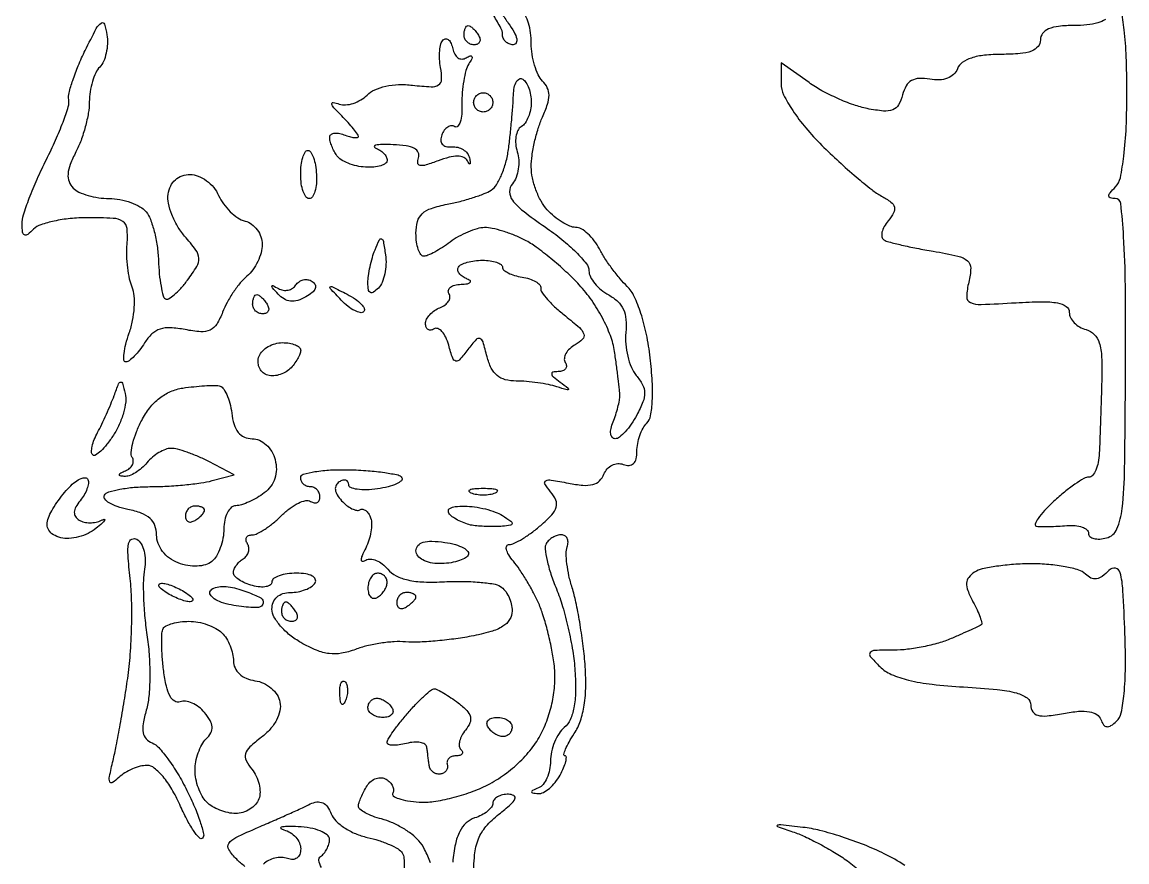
# Model space of a CAD drawing. Extents: x 0 to 102, y 0 to 135.
# Drawn here: x 91.79 to 101.52, y 64.72 to 72.11 of the extents above; entities that cross this region are included whole.
import ezdxf

# ---------------------------------------------------------------- set-up
doc = ezdxf.new("R2010")
doc.units = 0
doc.header["$MEASUREMENT"] = 0

msp = doc.modelspace()

# ---------------------------------------------------------------- linework, layer by layer
for points in [[(101.331165, 72.13117, -0.052312), (101.263821, 72.104051, -0.042582), (101.168158, 72.085337, -0.027026), (101.0547, 72.0792, 0.025511), (100.918999, 72.072272, 0.075863), (100.8291, 72.048986, 0.129352), (100.777726, 72.008935, 0.164293), (100.7586, 71.9523, -0.177345), (100.737357, 71.894291, -0.128833), (100.680607, 71.85442, -0.069159), (100.578798, 71.831855, -0.020006), (100.417545, 71.8254, 0.025319), (100.265622, 71.817702, 0.053435), (100.150298, 71.79336, 0.074699), (100.070692, 71.75353, 0.148925), (100.027789, 71.698488, -0.114357), (99.994089, 71.648604, -0.097411), (99.939992, 71.615083, -0.081573), (99.868523, 71.600764, -0.053635), (99.784666, 71.606831, 0.052435), (99.69088, 71.613841, 0.123963), (99.623945, 71.594823, 0.133434), (99.577026, 71.547584, 0.065323), (99.54482, 71.468388, -0.066774), (99.509039, 71.381125, -0.171357), (99.457973, 71.33733, -0.117949), (99.377001, 71.326359, -0.024318), (99.233579, 71.347854, -0.035778), (99.113962, 71.38082, -0.01987), (98.973382, 71.436999, -0.019732), (98.834887, 71.505508, -0.029995), (98.72108, 71.57667), (98.4744, 71.752322), (98.4744, 71.566229, 0.116133), (98.497129, 71.469691, 0.030823), (98.576865, 71.331741, 0.028675), (98.69234, 71.177629, 0.022527), (98.83395, 71.024222, 0.009265), (98.983723, 70.881359, 0.009708), (99.136411, 70.7464, 0.009424), (99.272542, 70.635053, 0.041924), (99.358704, 70.578241, -0.03378), (99.441416, 70.525612, -0.169182), (99.472029, 70.481, -0.195143), (99.466035, 70.430961, -0.047048), (99.418046, 70.360619, 0.04525), (99.38245, 70.308843, 0.071924), (99.363126, 70.258762, 0.101551), (99.362223, 70.218174, 0.217132), (99.379742, 70.192991, 0.069631), (99.424549, 70.17424, 0.007313), (99.535131, 70.146865, 0.008943), (99.668548, 70.118405, 0.007057), (99.813858, 70.092239, -0.012807), (100.032526, 70.050261, -0.125259), (100.115937, 70.008467, -0.226374), (100.144643, 69.94275, -0.053174), (100.127478, 69.82064, 0.050883), (100.109097, 69.694083, 0.309768), (100.142313, 69.640895, 0.113145), (100.235442, 69.623328, 0.005815), (100.543586, 69.63891, -0.011534), (100.772677, 69.647869, -0.048604), (100.909629, 69.636736, -0.104088), (100.98506, 69.60611, -0.24968), (101.012515, 69.55443, 0.118182), (101.023575, 69.508084, 0.075404), (101.055924, 69.462777, 0.068774), (101.103866, 69.425347, 0.067547), (101.16045, 69.402044, -0.134147), (101.232611, 69.360489, -0.123024), (101.276514, 69.286713, -0.064811), (101.297075, 69.161328, -0.014589), (101.297925, 68.944664, -0.001091), (101.293101, 68.768865, -0.000983), (101.28735, 68.586854, -0.000984), (101.281552, 68.423691, -0.003118), (101.276775, 68.3145, -0.035944), (101.26686, 68.233506, -0.053027), (101.245736, 68.165128, -0.06782), (101.217495, 68.118124, -0.227389), (101.185959, 68.103, 0.132072), (101.141894, 68.091154, 0.018953), (101.062251, 68.040872, 0.020427), (100.970763, 67.972485, 0.016167), (100.877505, 67.8915, 0.017709), (100.795198, 67.809616, 0.037152), (100.738598, 67.739377, 0.064341), (100.71319, 67.690036, 0.481482), (100.725096, 67.670636, 0.029275), (100.766364, 67.667975, 0.007147), (100.834548, 67.668551, 0.0073), (100.912815, 67.671475, 0.007221), (100.99125, 67.67669, -0.04143), (101.064143, 67.676545, -0.063865), (101.125685, 67.663276, -0.087344), (101.167226, 67.639813, -0.224247), (101.1816, 67.609375, 0.216106), (101.194351, 67.58125, 0.117728), (101.228553, 67.563222, 0.07964), (101.280221, 67.558467, 0.047186), (101.34144, 67.56844, 0.233885), (101.431683, 67.64684, 0.07172), (101.478146, 67.826698, 0.024095), (101.500094, 68.183514, 0.002146), (101.508156, 69.083319, 0.003443), (101.506596, 69.786532, 0.013345), (101.490998, 70.222129, 0.012328), (101.465677, 70.511984, 0.381837), (101.415996, 70.5564, -0.062199), (101.373677, 70.561685, -0.350025), (101.360839, 70.578611, -0.171531), (101.371742, 70.607213, -0.020359), (101.41848, 70.65792, 0.147006), (101.462211, 70.739225, 0.020534), (101.493082, 70.929922, 0.019692), (101.513504, 71.184494, 0.010168), (101.52, 71.50392, 0.009423), (101.514337, 71.804368, 0.018867), (101.496447, 72.04113, 0.014954), (101.470887, 72.218575, 0.364415)], [(95.388464, 64.707479, 0.023461), (95.336038, 64.825584, 0.063142), (95.284958, 64.901741, 0.051704), (95.223249, 64.959295, 0.029341), (95.138207, 65.016062, 0.029007), (95.044826, 65.063722, 0.04203), (94.957274, 65.093703, -0.026774), (94.878746, 65.117947, -0.038585), (94.81268, 65.148254, -0.043548), (94.765912, 65.179859, -0.231619), (94.753295, 65.207062, -0.073415), (94.758621, 65.238555, -0.02113), (94.775903, 65.284983, -0.020771), (94.800076, 65.336314, -0.02074), (94.828437, 65.385489, -0.079679), (94.86385, 65.42557, -0.090282), (94.908626, 65.450503, -0.09954), (94.955642, 65.456629, -0.121774), (94.997721, 65.443093, -0.062938), (95.031362, 65.415929, -0.08104), (95.0539, 65.383272, -0.098239), (95.062171, 65.3504, -0.152216), (95.054946, 65.322277, 0.398167), (95.060127, 65.29727, 0.069242), (95.107341, 65.273263, 0.043763), (95.185985, 65.253627, 0.022493), (95.286974, 65.242246, 0.05341), (95.414318, 65.247276, 0.02513), (95.576032, 65.279458, 0.024564), (95.743716, 65.33056, 0.031649), (95.891515, 65.394482, 0.038622), (96.040367, 65.485475, 0.037219), (96.175433, 65.599308, 0.038268), (96.288416, 65.728231, 0.047633), (96.37138, 65.864186, 0.035846), (96.430754, 66.012384, 0.036031), (96.468229, 66.167289, 0.036494), (96.482747, 66.323999, 0.039057), (96.473728, 66.477578, 0.017386), (96.450218, 66.613319, 0.012878), (96.415194, 66.761555, 0.013051), (96.374815, 66.899957, 0.028405), (96.335154, 67.0032, 0.018026), (96.289723, 67.094986, 0.012279), (96.231821, 67.196062, 0.012388), (96.171069, 67.290936, 0.024244), (96.117287, 67.36275, -0.032497), (96.076126, 67.419642, -0.078088), (96.055664, 67.46731, -0.174944), (96.0586, 67.497558, -0.289627), (96.079543, 67.5108, 0.113247), (96.124241, 67.521055, 0.022926), (96.196276, 67.560119, 0.023103), (96.277564, 67.614423, 0.019828), (96.357896, 67.678696, 0.02428), (96.456311, 67.772797, 0.118731), (96.494494, 67.839041, 0.176595), (96.490579, 67.901051, 0.070137), (96.445125, 67.974744, -0.034721), (96.395318, 68.044025, -0.444962), (96.403269, 68.071322, -0.154969), (96.450207, 68.07806, -0.00812), (96.601581, 68.050334, 0.027279), (96.730036, 68.031858, 0.084236), (96.817161, 68.038823, 0.128387), (96.875898, 68.071157, 0.11191), (96.914999, 68.129644, -0.089733), (96.943428, 68.176496, -0.095262), (96.985958, 68.209263, -0.099796), (97.03588, 68.22295, -0.109194), (97.085501, 68.215507, 0.099372), (97.136525, 68.206837, 0.186147), (97.174563, 68.222823, 0.146514), (97.197948, 68.264249, 0.055792), (97.2054, 68.330829, -0.046923), (97.21181, 68.398985, -0.037397), (97.230968, 68.470337, -0.038634), (97.259065, 68.53423, -0.0736), (97.292441, 68.579201, 0.154337), (97.325829, 68.643469, 0.030354), (97.340573, 68.774332, 0.026943), (97.340165, 68.946428, 0.015188), (97.322096, 69.154506, 0.021417), (97.288988, 69.359895, 0.027335), (97.240199, 69.545309, 0.029944), (97.18192, 69.694754, 0.093542), (97.119627, 69.782335, -0.026726), (97.056886, 69.849502, -0.015212), (96.988067, 69.936818, -0.015159), (96.923942, 70.029208, -0.024162), (96.875496, 70.11225, 0.042254), (96.829404, 70.185078, 0.046383), (96.772992, 70.246685, 0.051642), (96.71518, 70.289147, 0.133358), (96.665635, 70.3026, -0.101147), (96.613349, 70.313287, -0.037386), (96.546246, 70.348046, -0.035179), (96.476568, 70.398109, -0.035485), (96.414812, 70.457311, -0.058716), (96.361172, 70.532723, -0.036298), (96.315929, 70.631791, -0.036037), (96.285037, 70.737703, -0.052988), (96.2748, 70.834031, -0.035299), (96.281923, 70.9348, -0.020195), (96.303947, 71.054795, -0.020098), (96.336, 71.174277, -0.03132), (96.374025, 71.273814, 0.026756), (96.417902, 71.385602, 0.080304), (96.43095, 71.46632, 0.111996), (96.416247, 71.53114, 0.085022), (96.374025, 71.590815, -0.087219), (96.335907, 71.645191, -0.036578), (96.303947, 71.729009, -0.034771), (96.282121, 71.825869, -0.03805), (96.2748, 71.921927, 0.034125), (96.268469, 72.014583, 0.039088), (96.249572, 72.101289, 0.042779), (96.221987, 72.17071, 0.139262)], [(96.013419, 72.188431, 0.017321), (96.072765, 72.10035, -0.025859), (96.123671, 72.021941, -0.075441), (96.147153, 71.96203, -0.1802), (96.142284, 71.925815, -0.276916), (96.115919, 71.91, -0.097591), (96.079692, 71.917139, -0.097593), (96.048882, 71.937488, -0.098278), (96.028251, 71.967866, -0.100504), (96.021, 72.003576, 0.124519), (96.007387, 72.057389, 0.014291), (95.944358, 72.166432, 0.016527)], [(95.765182, 64.56481, -0.022633), (95.77594, 64.778264, -0.070015), (95.809528, 64.918291, -0.085907), (95.875917, 65.027401, -0.046602), (95.990109, 65.13586, 0.013345), (96.09304, 65.221368, 0.100678), (96.13113, 65.27145, 0.402133), (96.122037, 65.299343, 0.123361), (96.074709, 65.3112, 0.055096), (96.021801, 65.305352, 0.074701), (95.977028, 65.288023, 0.094186), (95.946993, 65.262404, 0.17082), (95.9364, 65.232301, -0.164174), (95.924959, 65.198396, -0.060047), (95.889225, 65.161606, -0.051407), (95.837257, 65.127759, -0.041832), (95.775803, 65.10243, 0.110412), (95.700824, 65.058774, 0.090934), (95.645253, 64.984483, 0.06476), (95.606775, 64.872698, 0.026782), (95.583043, 64.714209, 0.023479)], [(93.752508, 64.676761, -0.036271), (93.680694, 64.738849, -0.052343), (93.611907, 64.823771, -0.301714), (93.612448, 64.87874, -0.133297), (93.672139, 64.930032, -0.009686), (93.871648, 65.020438, 0.002011), (94.007469, 65.079488, 0.002034), (94.142307, 65.139413, 0.001979), (94.259282, 65.192528, 0.00828), (94.329, 65.225926, -0.086006), (94.387619, 65.243529, -0.140904), (94.438437, 65.235336, -0.127562), (94.480581, 65.200301, -0.064208), (94.513676, 65.13903, 0.108027), (94.554304, 65.077318, 0.048457), (94.630416, 65.016207, 0.04488), (94.726783, 64.964808, 0.046051), (94.829956, 64.931959, -0.023414), (94.932549, 64.904335, -0.027118), (95.027076, 64.868315, -0.027722), (95.102544, 64.829626, -0.122627), (95.137998, 64.795027, -0.116202), (95.153669, 64.748088, -0.027049), (95.156744, 64.66447, -0.02648)], [(94.42706, 64.666245, -0.068873), (94.404278, 64.730346, -0.315144), (94.419062, 64.764676, 0.07963), (94.449334, 64.790827, 0.053516), (94.474904, 64.828816, 0.052687), (94.492234, 64.872175, 0.069267), (94.498032, 64.914343, 0.234029), (94.478436, 64.953751, 0.066425), (94.417196, 64.988563, 0.051885), (94.328331, 65.014172, 0.034763), (94.223082, 65.025519, 0.009529), (94.124834, 65.027371, 0.05314), (94.072507, 65.021782, 0.636028), (94.070054, 65.011078, 0.103682), (94.09635, 64.998166, -0.077159), (94.152927, 64.97399, -0.072423), (94.20091, 64.933376, -0.076355), (94.233257, 64.883062, -0.105121), (94.2444, 64.830646, -0.08748), (94.235907, 64.782476, -0.149031), (94.211538, 64.750079, -0.154506), (94.173968, 64.737486, -0.096101), (94.127809, 64.745638, 0.087885), (94.076114, 64.755638, 0.062764), (94.017409, 64.749178, 0.061561), (93.960918, 64.728049, 0.076274), (93.915705, 64.694865, -0.088201)], [(99.563801, 64.685002, 0.030761), (99.38385, 64.787472, 0.020351), (99.208048, 64.865021, 0.015264), (99.008896, 64.936415, 0.015494), (98.817042, 64.992147, 0.033839), (98.666578, 65.02016, 0.001575), (98.471623, 65.042337, 0.130732), (98.442034, 65.037869, 0.682187), (98.442431, 65.026974, 0.003823), (98.576651, 64.98109, -0.028167), (98.682491, 64.939052, -0.013663), (98.81288, 64.874172, -0.013504), (98.945352, 64.799017, -0.018932), (99.059047, 64.724378, -0.037498), (99.174308, 64.628523, -0.016113)]]:
    msp.add_lwpolyline(points, format="xyb")
for points in [[(92.538413, 71.998475, -0.047927), (92.542455, 71.918003, -0.043514), (92.531453, 71.835503, -0.046203), (92.508121, 71.763134, -0.095583), (92.474963, 71.714123, 0.087322), (92.439672, 71.663758, 0.036374), (92.410002, 71.585945, 0.034577), (92.389648, 71.495954, 0.037742), (92.382679, 71.40663, -0.042116), (92.3741, 71.307812, -0.022639), (92.347855, 71.188232, -0.022388), (92.309832, 71.067913, -0.03252), (92.264862, 70.966087, 0.027492), (92.214767, 70.855672, 0.07332), (92.195554, 70.771562, 0.10609), (92.204491, 70.704856, 0.110653), (92.240003, 70.648837, 0.090117), (92.291309, 70.61331, 0.035971), (92.371827, 70.583553, 0.03413), (92.465457, 70.56322, 0.03642), (92.558961, 70.5564, -0.045999), (92.652815, 70.547747, -0.040821), (92.747484, 70.522008, -0.043055), (92.829179, 70.484233, -0.089966), (92.882648, 70.439322, -0.083706), (92.920874, 70.373434, -0.027241), (92.954689, 70.265725, -0.026284), (92.97984, 70.139831, -0.026769), (92.991449, 70.012761, 0.014573), (92.999516, 69.89202, 0.020654), (93.014238, 69.785369, 0.017354), (93.032644, 69.700337, 0.197173), (93.052692, 69.673255, 0.279516), (93.080694, 69.67328, 0.038164), (93.130304, 69.70887, 0.034818), (93.188104, 69.764718, 0.022478), (93.24724, 69.836658, 0.02447), (93.32948, 69.95839, 0.153395), (93.347165, 70.030407, 0.143245), (93.321128, 70.102144, 0.020434), (93.222452, 70.22578, -0.045295), (93.159339, 70.313457, -0.039779), (93.109863, 70.414873, -0.041841), (93.080125, 70.514264, -0.087532), (93.077512, 70.594689, -0.075708), (93.099349, 70.667002, -0.099709), (93.140568, 70.722, -0.10155), (93.199213, 70.756084, -0.081194), (93.2715, 70.7679, -0.096254), (93.342251, 70.754153, -0.063262), (93.41487, 70.713514, -0.060562), (93.478278, 70.653547, -0.069781), (93.521969, 70.582757, 0.053475), (93.564251, 70.508991, 0.043875), (93.623833, 70.440371, 0.04561), (93.690719, 70.386623, 0.082686), (93.754619, 70.358027, -0.09556), (93.812457, 70.33035, -0.075393), (93.861532, 70.281083, -0.073851), (93.894617, 70.218376, -0.084718), (93.906, 70.151679, -0.068614), (93.896059, 70.079578, -0.044567), (93.866134, 70.000818, -0.044189), (93.822233, 69.927663, -0.062395), (93.770287, 69.872286, 0.047024), (93.712687, 69.814536, 0.024349), (93.651651, 69.732801, 0.023977), (93.596616, 69.641979, 0.033394), (93.556996, 69.55561, -0.046762), (93.505251, 69.450316, -0.147363), (93.44714, 69.398527, -0.127566), (93.364672, 69.383387, -0.031309), (93.226873, 69.402075, 0.035084), (93.097479, 69.418631, 0.093533), (93.005568, 69.40667, 0.111546), (92.934028, 69.363971, 0.063151), (92.869913, 69.285392, -0.023892), (92.82555, 69.221378, -0.0307), (92.77859, 69.167313, -0.031674), (92.735266, 69.12847, -0.168463), (92.705651, 69.1182, -0.394085), (92.688189, 69.134493, -0.045655), (92.68948, 69.193065, -0.03576), (92.704851, 69.275302, -0.019795), (92.734646, 69.373059, 0.03549), (92.763995, 69.481429, 0.032391), (92.778861, 69.596231, 0.033937), (92.77846, 69.700658, 0.083625), (92.760404, 69.774909, -0.049981), (92.737459, 69.847656, -0.0222), (92.721289, 69.947062, -0.021711), (92.713369, 70.054702, -0.027371), (92.715835, 70.15455, 0.041485), (92.715354, 70.291952, 0.228843), (92.678578, 70.353815, 0.135014), (92.593199, 70.381739, 0.011922), (92.364196, 70.3872, 0.025021), (92.215047, 70.379731, 0.027991), (92.072952, 70.357378, 0.028933), (91.955584, 70.324915, 0.114927), (91.89252, 70.28568, -0.029323), (91.84049, 70.239419, -0.278455), (91.81215, 70.235858, -0.266719), (91.794931, 70.259409, -0.027515), (91.791, 70.330792, -0.076382), (91.803573, 70.412615, -0.013758), (91.854008, 70.558693, -0.014554), (91.92338, 70.727903, -0.012712), (92.005497, 70.900713, 0.012167), (92.086316, 71.070316, 0.015743), (92.151669, 71.229814, 0.013481), (92.197887, 71.364558, 0.120066), (92.201896, 71.426651, -0.107385), (92.204223, 71.485617, -0.017373), (92.23704, 71.596343, -0.018488), (92.285811, 71.725974, -0.01532), (92.346949, 71.860182, -0.005773), (92.444485, 72.052366, -0.116543), (92.487045, 72.101559, -0.509361), (92.516654, 72.091855, -0.041506)], [(95.719907, 72.0792, -0.151918), (95.737735, 72.073655, -0.038439), (95.761614, 72.054349, -0.035638), (95.786743, 72.026983, -0.029505), (95.8095, 71.9946, -0.082592), (95.822741, 71.962274, -0.161196), (95.820109, 71.934851, -0.182303), (95.802221, 71.916623, -0.108972), (95.772193, 71.91, -0.093332), (95.737993, 71.91644, -0.09642), (95.708918, 71.934851, -0.099167), (95.689458, 71.96232, -0.105053), (95.6826, 71.9946, -0.042167), (95.685336, 72.026989, -0.061769), (95.693559, 72.054349, -0.081139), (95.705641, 72.072901, -0.210953)], [(95.583253, 71.874254, 0.074843), (95.600619, 71.826676, 0.121586), (95.629522, 71.795109, 0.15004), (95.66517, 71.784487, 0.137175), (95.702074, 71.795136, -0.039183), (95.737753, 71.813495, -0.409764), (95.751609, 71.807947, -0.224003), (95.751017, 71.787244, -0.021065), (95.725444, 71.74168, 0.070944), (95.699762, 71.682902, 0.024804), (95.67952, 71.592669, 0.02405), (95.666808, 71.489829, 0.025837), (95.664457, 71.388686, -0.02695), (95.662158, 71.298399, -0.056823), (95.648742, 71.229705, -0.109035), (95.627267, 71.19251, -0.360375), (95.60125, 71.188892, 0.159076), (95.57105, 71.19622, 0.122365), (95.538663, 71.185453, 0.09558), (95.508881, 71.157425, 0.064777), (95.486655, 71.116329, 0.091751), (95.478094, 71.070179, 0.17565), (95.490753, 71.035207, 0.16326), (95.523855, 71.014819, 0.077312), (95.574435, 71.011065, -0.079023), (95.626763, 71.007003, -0.080595), (95.674863, 70.986891, -0.086507), (95.711422, 70.954208, -0.11313), (95.7306, 70.913835, -0.012715), (95.738192, 70.874925, -0.196382), (95.735269, 70.861883, -0.53637), (95.727876, 70.862047, -0.024223), (95.712917, 70.888448, 0.182033), (95.680716, 70.918063, 0.095636), (95.626584, 70.92863, 0.063212), (95.551243, 70.919227, 0.028233), (95.455806, 70.888985, -0.014914), (95.348368, 70.851765, -0.112502), (95.295141, 70.847519, -0.346841), (95.274997, 70.868771, -0.11444), (95.281282, 70.914372, 0.198683), (95.280005, 70.960998, 0.169491), (95.246062, 70.997038, 0.085131), (95.173001, 71.020419, 0.02679), (95.058289, 71.030342, 0.011261), (94.963053, 71.031314, 0.041033), (94.902911, 71.025623, 0.327167), (94.892373, 71.014581, 0.35521), (94.90005, 71.002142, -0.056785), (94.94049, 70.982673, -0.059825), (94.974736, 70.954886, -0.066844), (94.997999, 70.92339, -0.126334), (95.0058, 70.893008, -0.244532), (94.991853, 70.866196, -0.076135), (94.949885, 70.845428, -0.056387), (94.888363, 70.833284, -0.036096), (94.81545, 70.832549, -0.040044), (94.738024, 70.843628, -0.039167), (94.662757, 70.86695, -0.041925), (94.60018, 70.898154, -0.103618), (94.562945, 70.933041, -0.032446), (94.539057, 70.972306, -0.026662), (94.518668, 71.016954, -0.027457), (94.504351, 71.060133, -0.06193), (94.499495, 71.094201, -0.212265), (94.50944, 71.117693, -0.142125), (94.535857, 71.131101, -0.090157), (94.57657, 71.131405, -0.048552), (94.6251, 71.118006, 0.02186), (94.673778, 71.101729, 0.04017), (94.714723, 71.093485, 0.055975), (94.743348, 71.093298, 0.383703), (94.752, 71.102912, 0.160924), (94.74546, 71.122707, 0.01117), (94.708954, 71.16969, 0.014968), (94.661596, 71.224472, 0.010659), (94.605461, 71.283054, -0.00971), (94.535237, 71.35606, -0.136049), (94.518696, 71.388133, -0.523243), (94.5307, 71.400802, -0.042514), (94.583555, 71.388048, 0.099264), (94.640112, 71.381006, 0.059281), (94.706888, 71.394017, 0.05602), (94.773152, 71.42383, 0.062756), (94.828394, 71.466708, -0.091978), (94.896513, 71.513507, -0.051039), (94.992639, 71.544992, -0.045364), (95.106835, 71.55921, -0.037373), (95.229543, 71.554114, 0.01603), (95.392104, 71.540401, 0.153851), (95.45855, 71.557594, 0.255629), (95.485258, 71.605147, 0.047684), (95.47655, 71.708464, -0.031793), (95.467728, 71.784295, -0.036154), (95.469192, 71.857406, -0.039), (95.479637, 71.91816, -0.133899), (95.499157, 71.952696, -0.198424), (95.522882, 71.962682, -0.191609), (95.547184, 71.953201, -0.107759), (95.568652, 71.922187, -0.047591)], [(96.199184, 71.608347, -0.11815), (96.228209, 71.579125, -0.04877), (96.252588, 71.528573, -0.044643), (96.269204, 71.466771, -0.043384), (96.2748, 71.4024, -0.050124), (96.268274, 71.337462, -0.047683), (96.248938, 71.273971, -0.051338), (96.220508, 71.221117, -0.105674), (96.186759, 71.188773, 0.143476), (96.156984, 71.15565, 0.072239), (96.140069, 71.101541, 0.062391), (96.137825, 71.035806, 0.054264), (96.151448, 70.968221, -0.06421), (96.164506, 70.896091, -0.050868), (96.160479, 70.816892, -0.052294), (96.141029, 70.742869, -0.083012), (96.108143, 70.686364, 0.180741), (96.083359, 70.615195, 0.158041), (96.109466, 70.540445, 0.067072), (96.202413, 70.447132, 0.012695), (96.397253, 70.305659, -0.01961), (96.544744, 70.195421, -0.025991), (96.669263, 70.083303, -0.025136), (96.76034, 69.982657, -0.173012), (96.7824, 69.920812, 0.117925), (96.795004, 69.868116, 0.054294), (96.833789, 69.808659, 0.049506), (96.890422, 69.752029, 0.0488), (96.957341, 69.707327, -0.067307), (97.036111, 69.650399, -0.096474), (97.085907, 69.580386, -0.087021), (97.108887, 69.491234, -0.045826), (97.107405, 69.376527, 0.047645), (97.106465, 69.275416, 0.03805), (97.124053, 69.167792, 0.039328), (97.156142, 69.069872, 0.074497), (97.199016, 68.998993, -0.050085), (97.254483, 68.916622, -0.120245), (97.272795, 68.845854, -0.099135), (97.257958, 68.76602, -0.027511), (97.203857, 68.650016, -0.027478), (97.155291, 68.570149, -0.035033), (97.101695, 68.502681, -0.03765), (97.050682, 68.454758, -0.171377), (97.012853, 68.4414, -0.230461), (96.987816, 68.453587, -0.136913), (96.974853, 68.48489, -0.084073), (96.977113, 68.532703, -0.044604), (96.994925, 68.58945, 0.018711), (97.018302, 68.652339, 0.016976), (97.037756, 68.718862, 0.017276), (97.051077, 68.779569, 0.050975), (97.05447, 68.8221, 0.021157), (97.05125, 68.871897, 0.003242), (97.040015, 68.970585, 0.003618), (97.025151, 69.086922, 0.003132), (97.007907, 69.208779, 0.052963), (96.971675, 69.349112, 0.03203), (96.901216, 69.50582, 0.030883), (96.806784, 69.660425, 0.035338), (96.697798, 69.795002, 0.017935), (96.580391, 69.911981, 0.014717), (96.447078, 70.028498, 0.014972), (96.318098, 70.128372, 0.037612), (96.217014, 70.190873, 0.02385), (96.124408, 70.233443, 0.021052), (96.024271, 70.26899, 0.021591), (95.931235, 70.293324, 0.058088), (95.86328, 70.299909, 0.065263), (95.798588, 70.290147, 0.02925), (95.71731, 70.261523, 0.028341), (95.633713, 70.220753, 0.034297), (95.56068, 70.173009, -0.018293), (95.49279, 70.12546, -0.021005), (95.424599, 70.085287, -0.020657), (95.364562, 70.056353, -0.102298), (95.32803, 70.0488, -0.252546), (95.301744, 70.062981, -0.063786), (95.279701, 70.108162, -0.049537), (95.264581, 70.173472, -0.03214), (95.2596, 70.250885, -0.066721), (95.273446, 70.354185, -0.140016), (95.315069, 70.422885, -0.108552), (95.394963, 70.469869, -0.031274), (95.53455, 70.50593, 0.015523), (95.648131, 70.531487, 0.014689), (95.76204, 70.564458, 0.014822), (95.861062, 70.599572, 0.048745), (95.922885, 70.630807, 0.115244), (95.969103, 70.677893, 0.036935), (96.014025, 70.765725, 0.034607), (96.051154, 70.874211, 0.03247), (96.073925, 70.989112, 0.005519), (96.088783, 71.112655, 0.004311), (96.102279, 71.247124, 0.004359), (96.112676, 71.372571, 0.010599), (96.117574, 71.46529, -0.039321), (96.125262, 71.534783, -0.082598), (96.14402, 71.585602, -0.152284), (96.170082, 71.609887, -0.255729)], [(95.8518, 71.487, -0.099038), (95.884087, 71.480541, -0.097945), (95.911549, 71.462149, -0.097945), (95.929941, 71.434687, -0.099038), (95.9364, 71.4024, -0.099038), (95.929941, 71.370113, -0.097945), (95.911549, 71.342651, -0.097945), (95.884087, 71.324259, -0.099038), (95.8518, 71.3178, -0.099038), (95.819513, 71.324259, -0.097945), (95.792051, 71.342651, -0.097945), (95.773659, 71.370113, -0.099038), (95.7672, 71.4024, -0.099038), (95.773659, 71.434687, -0.097945), (95.792051, 71.462149, -0.097945), (95.819513, 71.480541, -0.099038)], [(94.30785, 70.97934, -0.259705), (94.333127, 70.96523, -0.052544), (94.356245, 70.917187, -0.043234), (94.374212, 70.848848, -0.028267), (94.3835, 70.76784, -0.033957), (94.38267, 70.68684, -0.0534), (94.369895, 70.618511, -0.071423), (94.34817, 70.571653, -0.25376), (94.32005, 70.5564, -0.244085), (94.291023, 70.571468, -0.067521), (94.266622, 70.618528, -0.051942), (94.249914, 70.686888, -0.033994), (94.2444, 70.7679, -0.028403), (94.249007, 70.848932, -0.044518), (94.263038, 70.917254, -0.055606), (94.283409, 70.965083, -0.270848)], [(94.991049, 70.060193, -0.046197), (94.995384, 69.976844, -0.042826), (94.984629, 69.891912, -0.04564), (94.961485, 69.817825, -0.098164), (94.928363, 69.768323, -0.041325), (94.884868, 69.731479, -0.276042), (94.85775, 69.729264, -0.248178), (94.840891, 69.752527, -0.035164), (94.8366, 69.813461, -0.034969), (94.841049, 69.877004, -0.017938), (94.855014, 69.955669, -0.017736), (94.875272, 70.036002, -0.025477), (94.899286, 70.105331, -0.011829), (94.937304, 70.193272, -0.421687), (94.956264, 70.2, -0.240233), (94.972246, 70.17863, -0.006574)], [(95.845589, 70.012543, -0.032798), (95.912782, 70.00813, -0.050399), (95.969473, 69.994745, -0.06514), (96.008621, 69.975219, -0.2495), (96.021, 69.951955, 0.222925), (96.032807, 69.926789, 0.055952), (96.071687, 69.901224, 0.04631), (96.127473, 69.879116, 0.032349), (96.193551, 69.864334, -0.03777), (96.259059, 69.848933, -0.055325), (96.31315, 69.824974, -0.071201), (96.348858, 69.796704, -0.221073), (96.35839, 69.768306, 0.185766), (96.368033, 69.731468, 0.024963), (96.418894, 69.667702, 0.026064), (96.48977, 69.595383, 0.019213), (96.57519, 69.522711, -0.013457), (96.69916, 69.419677, -0.130524), (96.736897, 69.363422, -0.285771), (96.726464, 69.317922, -0.069732), (96.662372, 69.269255, 0.05757), (96.613483, 69.233967, 0.079266), (96.579797, 69.191653, 0.100453), (96.566018, 69.149212, 0.168382), (96.574113, 69.113, -0.119862), (96.583989, 69.082693, -0.184282), (96.57624, 69.056543, -0.151532), (96.551133, 69.038715, -0.076398), (96.512443, 69.032305, 0.049902), (96.465843, 69.027091, 0.403022), (96.454898, 69.010864, 0.17851), (96.46988, 68.985063, 0.016959), (96.5286, 68.939724, -0.004509), (96.600492, 68.887019, -0.402152), (96.602474, 68.875071, -0.328176), (96.589644, 68.870585, -0.003964), (96.500531, 68.898719, 0.029039), (96.426684, 68.918023, 0.014515), (96.331462, 68.93423, 0.014359), (96.231622, 68.945342, 0.020534), (96.142593, 68.949, -0.063182), (96.045467, 68.961322, -0.11119), (95.973807, 68.998072, -0.105259), (95.922307, 69.063651, -0.052565), (95.885863, 69.1632, 0.011395), (95.849907, 69.29378, 0.2344), (95.822829, 69.322731, 0.310286), (95.788768, 69.314273, 0.017809), (95.716441, 69.22665, -0.014664), (95.643095, 69.136644, -0.277449), (95.609925, 69.125784, -0.260322), (95.583298, 69.149815, -0.013224), (95.547472, 69.265298, 0.041663), (95.521607, 69.33451, 0.072656), (95.487797, 69.385448, 0.111351), (95.451939, 69.410939, 0.242005), (95.419182, 69.408356, -0.100623), (95.390596, 69.397824, -0.177273), (95.366226, 69.402725, -0.167977), (95.349898, 69.422565, -0.089169), (95.3442, 69.454262, -0.118305), (95.35353, 69.493143, -0.065276), (95.381334, 69.533662, -0.059372), (95.422274, 69.5696, -0.058922), (95.470614, 69.59502, 0.064087), (95.515478, 69.619204, 0.094924), (95.546145, 69.651527, 0.122111), (95.558036, 69.686609, 0.160704), (95.550221, 69.719265, -0.197216), (95.54538, 69.748492, -0.173127), (95.56212, 69.774715, -0.104275), (95.601152, 69.793665, -0.050186), (95.656457, 69.801679, 0.021586), (95.713633, 69.806653, 0.172715), (95.736828, 69.818494, 0.454839), (95.73536, 69.833579, 0.059276), (95.703223, 69.851205, -0.058937), (95.665276, 69.871983, -0.088561), (95.638921, 69.898869, -0.117184), (95.628016, 69.927367, -0.173134), (95.633562, 69.953297, -0.147115), (95.659344, 69.976144, -0.040141), (95.710949, 69.995139, -0.036954), (95.775756, 70.008182, -0.031192)], [(94.34571, 69.826973, -0.142628), (94.371768, 69.798081, -0.213225), (94.372785, 69.764609, -0.125983), (94.345335, 69.727774, -0.042405), (94.289411, 69.689926, -0.054582), (94.218165, 69.659708, -0.098015), (94.15518, 69.653599, -0.107182), (94.098461, 69.671909, -0.075087), (94.045897, 69.714045, -0.005741), (93.996629, 69.768688, -0.194561), (93.990941, 69.784874, -0.542475), (93.999208, 69.789721, -0.011947), (94.048204, 69.763731, 0.087558), (94.090446, 69.748935, 0.090925), (94.134622, 69.749779, 0.09558), (94.173858, 69.765954, 0.109335), (94.2021, 69.795, -0.101677), (94.229553, 69.824103, -0.098528), (94.266557, 69.840428, -0.097302), (94.307388, 69.841452, -0.096461)], [(94.653496, 69.713428, -0.029819), (94.72556, 69.670866, -0.05386), (94.777902, 69.626713, -0.082345), (94.804384, 69.587849, -0.314606), (94.799531, 69.560531, -0.253633), (94.769387, 69.551581, -0.066521), (94.720219, 69.569031, -0.05091), (94.661631, 69.607049, -0.032763), (94.601936, 69.661868, -0.002294), (94.504304, 69.76503, -0.404836), (94.504525, 69.77879, -0.323466), (94.519916, 69.781269, -0.001975)], [(93.858707, 69.7104, -0.151918), (93.876535, 69.704855, -0.038439), (93.900414, 69.685549, -0.035638), (93.925543, 69.658183, -0.029505), (93.9483, 69.6258, -0.082592), (93.961541, 69.593474, -0.161196), (93.958909, 69.566051, -0.182303), (93.941021, 69.547823, -0.108972), (93.910993, 69.5412, -0.093332), (93.876793, 69.54764, -0.09642), (93.847718, 69.566051, -0.099167), (93.828258, 69.59352, -0.105053), (93.8214, 69.6258, -0.042167), (93.824136, 69.658189, -0.061769), (93.832359, 69.685549, -0.081139), (93.844441, 69.704101, -0.210953)], [(94.084251, 69.2874, -0.040354), (94.145571, 69.282443, -0.059699), (94.197356, 69.267519, -0.078514), (94.232562, 69.245616, -0.217732), (94.2444, 69.21972, -0.09849), (94.237931, 69.187198, -0.033933), (94.21652, 69.144041, -0.032167), (94.185812, 69.098443, -0.032111), (94.149491, 69.057131, -0.073478), (94.104906, 69.024025, -0.06106), (94.049782, 69.002642, -0.062869), (93.992936, 68.995643, -0.091085), (93.943333, 69.004912, -0.106954), (93.904412, 69.030385, -0.099477), (93.878278, 69.070283, -0.095898), (93.86899, 69.118483, -0.091649), (93.878093, 69.167501, -0.103127), (93.907607, 69.213352, -0.06674), (93.957631, 69.25218, -0.06298), (94.019589, 69.278446, -0.068904)], [(92.699397, 68.83909, -0.089767), (92.703411, 68.765532, -0.038223), (92.683651, 68.66853, -0.036231), (92.646098, 68.565585, -0.039475), (92.594945, 68.4722, -0.02111), (92.538032, 68.392859, -0.03643), (92.483439, 68.332744, -0.044368), (92.437752, 68.2964, -0.35619), (92.412878, 68.298922, -0.206394), (92.402443, 68.325176, -0.04625), (92.408397, 68.374071, -0.040646), (92.426519, 68.433737, -0.029629), (92.455763, 68.496612, 0.01158), (92.492502, 68.568683, 0.006748), (92.533375, 68.656693, 0.006744), (92.571953, 68.745991, 0.01133), (92.601617, 68.8221, -0.006503), (92.641006, 68.926117, -0.261679), (92.659214, 68.94096, -0.384786), (92.675692, 68.930569, -0.009996)], [(93.5253, 68.90798, -0.192134), (93.55969, 68.887017, -0.052548), (93.592912, 68.831436, -0.045089), (93.620211, 68.755144, -0.033933), (93.636669, 68.667526, 0.04515), (93.657786, 68.56751, 0.094102), (93.694846, 68.497347, 0.119927), (93.748168, 68.456095, 0.105325), (93.817152, 68.4414, -0.106523), (93.880423, 68.427766, -0.078837), (93.940397, 68.388314, -0.073241), (93.988961, 68.328917, -0.070965), (94.01898, 68.257413, -0.064191), (94.029934, 68.172009, -0.078967), (94.017288, 68.092757, -0.080717), (93.981068, 68.022662, -0.070862), (93.923097, 67.964003, -0.030098), (93.860199, 67.921924, -0.026882), (93.790335, 67.885934, -0.027852), (93.723956, 67.860473, -0.071402), (93.67335, 67.851891, 0.180717), (93.632968, 67.83562, 0.088134), (93.598664, 67.790905, 0.069297), (93.575414, 67.72522, 0.050502), (93.5676, 67.648059, -0.046847), (93.559782, 67.5648, -0.041651), (93.536536, 67.480971, -0.043975), (93.50241, 67.408792, -0.090992), (93.46185, 67.361702, -0.096519), (93.405653, 67.332027, -0.062389), (93.332903, 67.31963, -0.055588), (93.250511, 67.32515, -0.046097), (93.16575, 67.348617, -0.066885), (93.089444, 67.389887, -0.070926), (93.028447, 67.449148, -0.074919), (92.98899, 67.519913, -0.090015), (92.9754, 67.594789, 0.089796), (92.96036, 67.677861, 0.122002), (92.917439, 67.74046, 0.094541), (92.84079, 67.786244, 0.038151), (92.722973, 67.819315, -0.030376), (92.629458, 67.844005, -0.056231), (92.558186, 67.876796, -0.089482), (92.518348, 67.91188, -0.315879), (92.516466, 67.9441, -0.184488), (92.554444, 67.973113, -0.025317), (92.653048, 67.996914, -0.0263), (92.777803, 68.013686, -0.019451), (92.916943, 68.019555, 0.012508), (93.066861, 68.023795, 0.01076), (93.224126, 68.035581, 0.010892), (93.36641, 68.052464, 0.030474), (93.464783, 68.072489), (93.658065, 68.124268), (93.433962, 68.240534, 0.017457), (93.340323, 68.285038, 0.017737), (93.244296, 68.322647, 0.017821), (93.158692, 68.349332, 0.066735), (93.102988, 68.3568, 0.092374), (93.05448, 68.347761, 0.04266), (92.996574, 68.319523, 0.040313), (92.938995, 68.278455, 0.044509), (92.8908, 68.2299, -0.042653), (92.84345, 68.181842, -0.041998), (92.788398, 68.142239, -0.045244), (92.734161, 68.11609, -0.107593), (92.690091, 68.109679, -0.039774), (92.655412, 68.114899, -0.410542), (92.648415, 68.125991, -0.224869), (92.659559, 68.140387, -0.021615), (92.700977, 68.159205, 0.076096), (92.738099, 68.181212, 0.103495), (92.762439, 68.211464, 0.121845), (92.770263, 68.245063, 0.135786), (92.76097, 68.276941, -0.169393), (92.751094, 68.321526, -0.033245), (92.766347, 68.403443, -0.031847), (92.798049, 68.500989, -0.024842), (92.844271, 68.602422, -0.046631), (92.915194, 68.712963, -0.060363), (93.000218, 68.798189, -0.064475), (93.09816, 68.85653, -0.065368), (93.207278, 68.88766, -0.010138), (93.302848, 68.899871, -0.010751), (93.396984, 68.907921, -0.010413), (93.478207, 68.911414, -0.047518)], [(94.671382, 68.168283, -0.013041), (94.837688, 68.160151, -0.01884), (94.98394, 68.143612, -0.014822), (95.101281, 68.122268, -0.204702), (95.135819, 68.097954, -0.3704), (95.131745, 68.072036, -0.07003), (95.087971, 68.044248, -0.045761), (95.014699, 68.018796, -0.024289), (94.920337, 68.000227, -0.027531), (94.823387, 67.991412, -0.046044), (94.7417, 67.996023, -0.061385), (94.684918, 68.011801, -0.303088), (94.6674, 68.038045, 0.137389), (94.660606, 68.062302, 0.19095), (94.642796, 68.075766, 0.140012), (94.615709, 68.075542, 0.066871), (94.583642, 68.061221, 0.137449), (94.55635, 68.031571, 0.150649), (94.549683, 67.993148, 0.106647), (94.565963, 67.947086, 0.048448), (94.604792, 67.895907, 0.039278), (94.649083, 67.854942, 0.052312), (94.695399, 67.825686, 0.063283), (94.736881, 67.811364, 0.189534), (94.765924, 67.816307, -0.182698), (94.790335, 67.820794, -0.119207), (94.816823, 67.809063, -0.087356), (94.841518, 67.782144, -0.056027), (94.860243, 67.743977, -0.087981), (94.869096, 67.691984, -0.039067), (94.863174, 67.62243, -0.037094), (94.845144, 67.547845, -0.041213), (94.816728, 67.479441, 0.016593), (94.784566, 67.411638, 0.107167), (94.777225, 67.374708, 0.433739), (94.789857, 67.363289, 0.118062), (94.818574, 67.372759, -0.157505), (94.85865, 67.382615, -0.08065), (94.90956, 67.370573, -0.067167), (94.963199, 67.339336, -0.054202), (95.011122, 67.292888, 0.103629), (95.083768, 67.23515, 0.061933), (95.188154, 67.198069, 0.046145), (95.328374, 67.180394, 0.021552), (95.51164, 67.182213, -0.015829), (95.668923, 67.185575, -0.018597), (95.81783, 67.178501, -0.017782), (95.941939, 67.163508, -0.099777), (96.004332, 67.140401, -0.091932), (96.04311, 67.105212, -0.053071), (96.075853, 67.05114, -0.050609), (96.098088, 66.987738, -0.059112), (96.1056, 66.92442, -0.138572), (96.084257, 66.848888, -0.11745), (96.02547, 66.790008, -0.070026), (95.918564, 66.743222, -0.021307), (95.74605, 66.70281, -0.013866), (95.592408, 66.678052, -0.01157), (95.428065, 66.660084, -0.011734), (95.276879, 66.650655, -0.030943), (95.168449, 66.653154, 0.037445), (95.068744, 66.654156, 0.021212), (94.948601, 66.641225, 0.021083), (94.827942, 66.617796, 0.032354), (94.726229, 66.586484, -0.046602), (94.603531, 66.552502, -0.075531), (94.495542, 66.549664, -0.067706), (94.38351, 66.579432, -0.030622), (94.246864, 66.646477, -0.040222), (94.149182, 66.712985, -0.043906), (94.066476, 66.792531, -0.048499), (94.00922, 66.872698, -0.130652), (93.991135, 66.93975, -0.094986), (94.002518, 67.00031, -0.11558), (94.035277, 67.04765, -0.108446), (94.087537, 67.077522, -0.075953), (94.154807, 67.0878, 0.046881), (94.221498, 67.094067, 0.046318), (94.286137, 67.112651, 0.050262), (94.339488, 67.139951, 0.111412), (94.3713, 67.1724, 0.253782), (94.373141, 67.204954, 0.1651), (94.346361, 67.232693, 0.083483), (94.288448, 67.25119, 0.035659), (94.207093, 67.257, 0.033653), (94.124167, 67.251412, 0.051506), (94.054195, 67.234475, 0.066854), (94.005984, 67.209748, 0.245611), (93.9906, 67.18032, -0.24384), (93.977272, 67.154617, -0.106581), (93.940898, 67.139163, -0.070464), (93.886231, 67.136499, -0.040966), (93.8214, 67.147887, -0.036276), (93.756631, 67.169949, -0.048043), (93.701902, 67.199623, -0.05687), (93.663976, 67.231989, -0.189914), (93.6522, 67.261874, -0.100944), (93.658437, 67.292451, -0.052077), (93.677457, 67.326738, -0.048754), (93.705291, 67.359254, -0.053006), (93.73818, 67.384753, 0.090427), (93.767306, 67.411025, 0.095498), (93.784606, 67.445416, 0.099685), (93.787467, 67.482527, 0.108373), (93.775487, 67.516646, -0.090666), (93.763733, 67.546707, -0.169366), (93.76743, 67.572266, -0.176081), (93.785999, 67.589324, -0.098926), (93.816407, 67.5954, 0.118227), (93.861999, 67.606333, 0.027801), (93.930291, 67.646009, 0.027117), (94.005751, 67.701738, 0.02377), (94.078286, 67.767686, -0.036039), (94.150225, 67.82994, -0.048417), (94.223907, 67.874564, -0.057736), (94.288754, 67.896953, -0.195088), (94.332086, 67.889593, 0.086666), (94.363216, 67.877135, 0.165529), (94.389655, 67.880331, 0.179234), (94.407267, 67.898578, 0.103619), (94.4136, 67.928807, 0.093332), (94.40716, 67.963007, 0.09642), (94.388749, 67.992082, 0.099167), (94.36128, 68.011542, 0.105053), (94.329, 68.0184, -0.093234), (94.296706, 68.024475, -0.096391), (94.269251, 68.041843, -0.099186), (94.250876, 68.067755, -0.105162), (94.2444, 68.098204, -0.335189), (94.267543, 68.128848, -0.028618), (94.369826, 68.151709, -0.028789), (94.507702, 68.166255, -0.017583)], [(92.370048, 68.082531, -0.13608), (92.374446, 68.047524, -0.050617), (92.362227, 67.998992, -0.045433), (92.337337, 67.945932, -0.04085), (92.30249, 67.896187, 0.04403), (92.264049, 67.840564, 0.118062), (92.250757, 67.794629, 0.16149), (92.261428, 67.756599, 0.106256), (92.294492, 67.724839, 0.083224), (92.336233, 67.707803, 0.053795), (92.388206, 67.701854, 0.052463), (92.441921, 67.707155, 0.066516), (92.48895, 67.723581, -0.074233), (92.514327, 67.73201, -0.65612), (92.518991, 67.724921, -0.066485), (92.496063, 67.698363, -0.010154), (92.442718, 67.652922, -0.059616), (92.372782, 67.608474, -0.047025), (92.288553, 67.577434, -0.048422), (92.203479, 67.563501, -0.080509), (92.131322, 67.570385, -0.064899), (92.066115, 67.596838, -0.126046), (92.025866, 67.635538, -0.140979), (92.01179, 67.685593, -0.090352), (92.023041, 67.745323, -0.03948), (92.052066, 67.806133, -0.018742), (92.098329, 67.879643, -0.018445), (92.152728, 67.953306, -0.024851), (92.207537, 68.015462, -0.035013), (92.260774, 68.062956, -0.066859), (92.310287, 68.09163, -0.112858), (92.348215, 68.098009, -0.286794)], [(95.8518, 68.005042, -0.017491), (95.927216, 68.002403, -0.078554), (95.970108, 67.992507, -0.447206), (95.975264, 67.978215, -0.174857), (95.95755, 67.962371, -0.057986), (95.909327, 67.949145, -0.037979), (95.8518, 67.944769, -0.037979), (95.794273, 67.949145, -0.057986), (95.74605, 67.962371, -0.174857), (95.728336, 67.978215, -0.447206), (95.733492, 67.992507, -0.078554), (95.776384, 68.002403, -0.017491)], [(93.3138, 67.8492, 0.105053), (93.28152, 67.842342, 0.099167), (93.254051, 67.822882, 0.09642), (93.23564, 67.793807, 0.093332), (93.2292, 67.759607, 0.108972), (93.235823, 67.729579, 0.182303), (93.254051, 67.711691, 0.161196), (93.281474, 67.709059, 0.082592), (93.3138, 67.7223, 0.029505), (93.346183, 67.745057, 0.035638), (93.373549, 67.770186, 0.038439), (93.392855, 67.794065, 0.151918), (93.3984, 67.811893, 0.210953), (93.392101, 67.826159, 0.081139), (93.373549, 67.838241, 0.061769), (93.346189, 67.846464, 0.042167)], [(95.68683, 67.847905, -0.033522), (95.775489, 67.841397, -0.026011), (95.870491, 67.822899, -0.026634), (95.957629, 67.796177, -0.055786), (96.021, 67.7646, -0.009244), (96.094933, 67.71486, -0.24474), (96.1056, 67.694373, -0.370595), (96.093241, 67.679988, -0.015557), (96.021, 67.671272, -0.017569), (95.963225, 67.668159, -0.010361), (95.8941, 67.668299, -0.010359), (95.824979, 67.671305, -0.01743), (95.7672, 67.677047, -0.043339), (95.71273, 67.689257, -0.030289), (95.653968, 67.711894, -0.030682), (95.599882, 67.740716, -0.054167), (95.55993, 67.77167, -0.174086), (95.544554, 67.80281, -0.294002), (95.556964, 67.827988, -0.10973), (95.604567, 67.843889, -0.027518)], [(92.801736, 67.555859, -0.128344), (92.839185, 67.516609, -0.063699), (92.864846, 67.452253, -0.056876), (92.875712, 67.374329, -0.053502), (92.869135, 67.294284, 0.043507), (92.858658, 67.191842, 0.013546), (92.860534, 67.037078, 0.013428), (92.87202, 66.863494, 0.014422), (92.892654, 66.694884, -0.0222), (92.910979, 66.523018, -0.018579), (92.915505, 66.339637, -0.01898), (92.907018, 66.171507, -0.047763), (92.88462, 66.05105, 0.026601), (92.857435, 65.93288, 0.087672), (92.857593, 65.853214, 0.139791), (92.883821, 65.799556, 0.118538), (92.935984, 65.763687, -0.121043), (92.993912, 65.723431, -0.022592), (93.075632, 65.621832, -0.023014), (93.162232, 65.491421, -0.019248), (93.242147, 65.345718, -0.014639), (93.309778, 65.199763, -0.022248), (93.359033, 65.068961, -0.018373), (93.389586, 64.962276, -0.262698), (93.379361, 64.925561, -0.432031), (93.351815, 64.926394, -0.032397), (93.300579, 64.992386, -0.028963), (93.240854, 65.09259, -0.016021), (93.179182, 65.221063, 0.029112), (93.109862, 65.356283, 0.04121), (93.031935, 65.466764, 0.048006), (92.955255, 65.542345, 0.172235), (92.891439, 65.565, 0.063352), (92.831173, 65.557333, 0.037355), (92.76236, 65.533936, 0.036795), (92.69602, 65.499737, 0.051344), (92.642997, 65.45925, -0.04168), (92.586631, 65.414463, -0.491408), (92.563764, 65.422178, -0.135064), (92.560806, 65.468756, -0.008081), (92.591971, 65.6073, 0.011342), (92.620179, 65.736635, 0.003906), (92.655255, 65.924855, 0.003879), (92.69071, 66.133065, 0.004487), (92.721161, 66.331938, 0.017821), (92.743793, 66.542001, 0.011764), (92.755485, 66.784608, 0.011844), (92.755708, 67.021335, 0.022378), (92.742836, 67.211764, -0.009782), (92.723932, 67.415162, -0.060735), (92.728973, 67.519653, -0.235719), (92.756801, 67.557619, -0.263044)], [(95.512537, 67.528973, -0.030306), (95.606241, 67.50936, -0.057806), (95.677535, 67.480686, -0.09605), (95.716892, 67.448243, -0.321283), (95.719044, 67.416725, -0.140792), (95.687194, 67.38779, -0.042281), (95.625592, 67.363668, -0.038674), (95.548561, 67.347136, -0.033535), (95.466107, 67.3416, -0.051275), (95.386335, 67.349802, -0.073372), (95.319661, 67.374246, -0.094608), (95.27527, 67.410626, -0.175676), (95.2596, 67.453848, -0.177773), (95.276704, 67.500434, -0.145603), (95.321414, 67.529592, -0.081533), (95.398715, 67.539384, -0.027263)], [(96.540643, 67.5954, 0.075879), (96.504032, 67.589812, 0.053241), (96.465714, 67.573189, 0.052976), (96.431546, 67.548716, 0.072582), (96.407255, 67.519787, 0.170639), (96.396763, 67.471871, 0.024116), (96.414182, 67.370818, 0.025201), (96.447818, 67.248951, 0.019022), (96.496459, 67.118835, -0.028063), (96.550569, 66.965707, -0.015266), (96.600522, 66.772516, -0.015169), (96.639467, 66.572349, -0.023201), (96.659829, 66.396735, -0.020639), (96.664909, 66.213832, -0.043413), (96.650693, 66.072546, -0.058296), (96.617946, 65.967983, -0.115029), (96.565632, 65.899028, 0.077531), (96.519031, 65.84625, 0.044413), (96.479729, 65.770721, 0.043088), (96.452976, 65.685713, 0.054751), (96.444, 65.603991, -0.050568), (96.436151, 65.526585, -0.054546), (96.412936, 65.45438, -0.061286), (96.378763, 65.39769, -0.131339), (96.33825, 65.367229, 0.011535), (96.286404, 65.344904, 0.276998), (96.277823, 65.332381, 0.394284), (96.285844, 65.32268, 0.015968), (96.335273, 65.317879, 0.135769), (96.381174, 65.327422, 0.0561), (96.434457, 65.362864, 0.049918), (96.486347, 65.416164, 0.045243), (96.5286, 65.4804, 0.020537), (96.559992, 65.545331, 0.039667), (96.57868, 65.599897, 0.059541), (96.583688, 65.637687, 0.417967), (96.571926, 65.6496, -0.481979), (96.561911, 65.662176, -0.041748), (96.576271, 65.707136, -0.030955), (96.60713, 65.77029, -0.015914), (96.653037, 65.845468, 0.064413), (96.707249, 65.957299, 0.042257), (96.741084, 66.096595, 0.035776), (96.754843, 66.263422, 0.022563), (96.74813, 66.458818, 0.012182), (96.729537, 66.637252, 0.009778), (96.701116, 66.828218, 0.00991), (96.667873, 67.003794, 0.024717), (96.634764, 67.1301, -0.022533), (96.606771, 67.235024, -0.023621), (96.58885, 67.34041, -0.024126), (96.58213, 67.43235, -0.08914), (96.590972, 67.48965, 0.075185), (96.59836, 67.530067, 0.119293), (96.591173, 67.564336, 0.146262), (96.570711, 67.586986, 0.137269)], [(101.502486, 66.726471, 0.004713), (101.485067, 67.106227, 0.048054), (101.461329, 67.26192, 0.290928), (101.419576, 67.301386, 0.258638), (101.362054, 67.282631, -0.044914), (101.303215, 67.229806, -0.121991), (101.251952, 67.208191, -0.152237), (101.203727, 67.215277, -0.084538), (101.154784, 67.249976, 0.124152), (101.095468, 67.2854, 0.026004), (100.977001, 67.314305, 0.02578), (100.832314, 67.334071, 0.021901), (100.67823, 67.340305, 0.017011), (100.522468, 67.334479, 0.01885), (100.372743, 67.318079, 0.018555), (100.24686, 67.294665, 0.086164), (100.178815, 67.266463, 0.079585), (100.127216, 67.220873, 0.15967), (100.107685, 67.170762, 0.109656), (100.118465, 67.105396, 0.027381), (100.16452, 67.006713, -0.014661), (100.200903, 66.93366, -0.023603), (100.227052, 66.869235, -0.020073), (100.242934, 66.817567, -0.325718), (100.236704, 66.801584, -0.034531), (100.216687, 66.79064, -0.001661), (100.147416, 66.759042, -0.002707), (100.064756, 66.722205, -0.001947), (99.972069, 66.68193, -0.03264), (99.862069, 66.642924, -0.019142), (99.726239, 66.610083, -0.019095), (99.587292, 66.587551, -0.030653), (99.467491, 66.5802, 0.007508), (99.298229, 66.577658, 0.213065), (99.259696, 66.55905, 0.370638), (99.259991, 66.525609, 0.016676), (99.344843, 66.4349, 0.094961), (99.444931, 66.367006, 0.042231), (99.596769, 66.316304, 0.031463), (99.804379, 66.279605, 0.013904), (100.082071, 66.256153, -0.009441), (100.378025, 66.233818, -0.042557), (100.548513, 66.202922, -0.089082), (100.641592, 66.158871, -0.242352), (100.674, 66.095938, 0.14236), (100.690718, 66.038409, 0.191838), (100.734221, 66.00695, 0.090112), (100.816649, 66.001397, 0.018248), (100.962262, 66.023248, -0.024063), (101.094624, 66.04154, -0.063227), (101.190215, 66.037995, -0.10022), (101.254164, 66.013695, -0.165766), (101.290087, 65.969213, 0.067411), (101.314077, 65.923737, 0.212661), (101.343108, 65.906661, 0.174124), (101.379614, 65.915293, 0.043842), (101.428461, 65.953566, 0.15651), (101.470595, 66.029236, 0.025524), (101.495429, 66.197515, 0.022468), (101.507083, 66.42783, 0.01051)], [(94.9212, 67.257, 0.153634), (94.888935, 67.246846, 0.097988), (94.861451, 67.218256, 0.080552), (94.842906, 67.175538, 0.062283), (94.8366, 67.125107, 0.066118), (94.842798, 67.078439, 0.138808), (94.861451, 67.047317, 0.191142), (94.889082, 67.036368, 0.139169), (94.9212, 67.0455, 0.06081), (94.953561, 67.071405, 0.051032), (94.980949, 67.105811, 0.053229), (94.999599, 67.143081, 0.089642), (95.0058, 67.177393, 0.105429), (94.999323, 67.207767, 0.099231), (94.980949, 67.233615, 0.096318), (94.953495, 67.250941, 0.092995)], [(93.0177, 67.169809, -0.067616), (93.058929, 67.164208, -0.024967), (93.114726, 67.145719, -0.024204), (93.174404, 67.11919, -0.026766), (93.2292, 67.0878, -0.027796), (93.2727, 67.056129, -0.102785), (93.293972, 67.029881, -0.335455), (93.29115, 67.013553, -0.190341), (93.2715, 67.005791, -0.067616), (93.230271, 67.011392, -0.024967), (93.174474, 67.029881, -0.024204), (93.114796, 67.05641, -0.026766), (93.06, 67.0878, -0.027796), (93.0165, 67.119471, -0.102785), (92.995228, 67.145719, -0.335455), (92.99805, 67.162047, -0.190341)], [(93.68047, 67.123032, -0.009588), (93.753209, 67.099165, -0.011714), (93.820231, 67.073966, -0.010283), (93.875321, 67.050438, -0.077566), (93.89895, 67.03499, -0.104957), (93.909692, 67.02019, -0.105049), (93.913491, 67.002307, -0.10265), (93.909711, 66.98409, -0.09585), (93.89895, 66.968371, -0.186228), (93.873031, 66.95707, -0.01979), (93.806003, 66.956845, -0.022283), (93.72334, 66.963538, -0.016113), (93.632036, 66.978045, -0.035071), (93.546685, 67.000741, -0.065265), (93.482651, 67.032495, -0.106779), (93.448823, 67.067568, -0.284352), (93.448806, 67.100915, -0.167446), (93.480586, 67.126901, -0.064694), (93.536836, 67.139738, -0.05458), (93.606781, 67.138768, -0.043763)], [(95.175, 67.0878, 0.105053), (95.14272, 67.080942, 0.099167), (95.115251, 67.061482, 0.09642), (95.09684, 67.032407, 0.093332), (95.0904, 66.998207, 0.108972), (95.097023, 66.968179, 0.182303), (95.115251, 66.950291, 0.161196), (95.142674, 66.947659, 0.082592), (95.175, 66.9609, 0.029505), (95.207383, 66.983657, 0.035638), (95.234749, 67.008786, 0.038439), (95.254055, 67.032665, 0.151918), (95.2596, 67.050493, 0.210953), (95.253301, 67.064759, 0.081139), (95.234749, 67.076841, 0.061769), (95.207389, 67.085064, 0.042167)], [(94.112507, 67.0032, 0.210953), (94.098241, 66.996901, 0.081139), (94.086159, 66.978349, 0.061769), (94.077936, 66.950989, 0.042167), (94.0752, 66.9186, 0.105053), (94.082058, 66.88632, 0.099167), (94.101518, 66.858851, 0.09642), (94.130593, 66.84044, 0.093332), (94.164793, 66.834, 0.108972), (94.194821, 66.840623, 0.182303), (94.212709, 66.858851, 0.161196), (94.215341, 66.886274, 0.082592), (94.2021, 66.9186, 0.029505), (94.179343, 66.950983, 0.035638), (94.154214, 66.978349, 0.038439), (94.130335, 66.997655, 0.151918)], [(93.259573, 66.834, -0.046611), (93.33961, 66.826523, -0.037328), (93.42329, 66.804178, -0.038592), (93.498133, 66.771409, -0.074024), (93.55068, 66.73248, -0.060214), (93.58956, 66.682909, -0.039062), (93.622378, 66.617778, -0.038964), (93.644774, 66.548049, -0.058287), (93.6522, 66.484564, 0.110941), (93.665869, 66.423718, 0.097218), (93.704631, 66.371196, 0.085699), (93.765239, 66.33233, 0.064467), (93.841686, 66.311134, -0.073547), (93.917303, 66.288689, -0.068566), (93.985209, 66.244943, -0.071739), (94.036106, 66.186718, -0.096957), (94.062097, 66.121986, -0.102607), (94.060886, 66.046258, -0.066974), (94.030467, 65.964011, -0.059536), (93.974518, 65.883434, -0.049714), (93.897932, 65.812714, 0.024175), (93.795913, 65.727724, 0.135112), (93.758521, 65.667986, 0.190698), (93.763634, 65.608807, 0.057477), (93.813885, 65.531755, -0.061861), (93.852708, 65.471074, -0.053369), (93.877884, 65.399665, -0.05601), (93.886459, 65.328798, -0.094006), (93.87582, 65.269977, -0.0946), (93.84548, 65.221048, -0.066832), (93.795624, 65.179593, -0.064673), (93.734675, 65.151566, -0.075606), (93.671775, 65.142, -0.055561), (93.605014, 65.149442, -0.038748), (93.532531, 65.171821, -0.039127), (93.465491, 65.204632, -0.063093), (93.41532, 65.24352, -0.070395), (93.376406, 65.295261, -0.038897), (93.343621, 65.367406, -0.037889), (93.321269, 65.44723, -0.049362), (93.3138, 65.5227, -0.047825), (93.32101, 65.597907, -0.037589), (93.342568, 65.676941, -0.038744), (93.374187, 65.747956, -0.072391), (93.411735, 65.798295, 0.069632), (93.452673, 65.852556, 0.142352), (93.464442, 65.90409, 0.118502), (93.447391, 65.960366, 0.040679), (93.39818, 66.030565, 0.056794), (93.347747, 66.078943, 0.060234), (93.288661, 66.113628, 0.067472), (93.230235, 66.13016, 0.12754), (93.181908, 66.124691, -0.241904), (93.134812, 66.129811, -0.12565), (93.093992, 66.17471, -0.066769), (93.061215, 66.263262, -0.024085), (93.038056, 66.395791, -0.012672), (93.025692, 66.519642, -0.01616), (93.020892, 66.634291, -0.014142), (93.022673, 66.729244, -0.116283), (93.034487, 66.77055, -0.156536), (93.060748, 66.795023, -0.041232), (93.115249, 66.815362, -0.03771), (93.184394, 66.829333, -0.031008)], [(94.633912, 66.303488, -0.126455), (94.650261, 66.275829, -0.060344), (94.656958, 66.234772, -0.05415), (94.653792, 66.187603, -0.051402), (94.640591, 66.141337, -0.054073), (94.621848, 66.106087, -0.470617), (94.60643, 66.104628, -0.168741), (94.594474, 66.129311, -0.018894), (94.589479, 66.19245, -0.028489), (94.590409, 66.251347, -0.077125), (94.599776, 66.291954, -0.208169), (94.615397, 66.307397, -0.296942)], [(95.422906, 66.239109, -0.107024), (95.450348, 66.231544, -0.013643), (95.50412, 66.201499, -0.015469), (95.566679, 66.1616, -0.01231), (95.631703, 66.114854, -0.035705), (95.706893, 66.049, -0.12983), (95.738281, 65.994421, -0.168838), (95.734427, 65.940106, -0.071966), (95.695887, 65.87711, 0.049583), (95.663112, 65.828543, 0.06552), (95.644143, 65.778707, 0.081352), (95.641073, 65.73524, 0.175148), (95.655134, 65.705266, -0.113033), (95.668411, 65.684102, -0.253554), (95.665455, 65.665952, -0.172529), (95.646093, 65.653515, -0.057388), (95.6121, 65.6496, 0.078966), (95.575988, 65.643861, 0.115767), (95.548606, 65.627234, 0.136271), (95.534287, 65.602439, 0.131697), (95.53455, 65.57346, -0.11039), (95.536067, 65.543779, -0.119228), (95.524636, 65.517201, -0.113761), (95.501766, 65.497909, -0.093907), (95.4711, 65.48886, -0.098678), (95.438004, 65.492082, -0.095532), (95.408245, 65.507736, -0.095407), (95.386411, 65.533355, -0.098119), (95.375925, 65.565, 0.000926), (95.371108, 65.602962, 0.000584), (95.36535, 65.647273, 0.000586), (95.359586, 65.690832, 0.001077), (95.354775, 65.72628, 0.225229), (95.337814, 65.752162, 0.092545), (95.297604, 65.767437, 0.066414), (95.24057, 65.770055, 0.042275), (95.175, 65.758713, -0.027094), (95.110125, 65.745454, -0.047638), (95.055502, 65.742599, -0.067767), (95.017874, 65.74938, -0.325065), (95.0058, 65.76599, -0.141537), (95.014565, 65.796334, -0.012009), (95.059984, 65.864695, -0.015164), (95.119605, 65.944644, -0.011151), (95.190256, 66.029657, -0.012628), (95.264426, 66.11073, -0.017904), (95.334686, 66.178693, -0.014109), (95.395323, 66.230262, -0.185152)], [(94.916207, 66.1572, -0.089642), (94.950519, 66.150999, -0.053229), (94.987789, 66.132349, -0.051032), (95.022195, 66.104961, -0.06081), (95.0481, 66.0726, -0.139169), (95.057232, 66.040482, -0.191142), (95.046283, 66.012851, -0.138808), (95.015161, 65.994198, -0.066118), (94.968493, 65.988, -0.062283), (94.918062, 65.994306, -0.080552), (94.875344, 66.012851, -0.097988), (94.846754, 66.040335, -0.153634), (94.8366, 66.0726, -0.092995), (94.842659, 66.104895, -0.096318), (94.859985, 66.132349, -0.099231), (94.885833, 66.150723, -0.105429)], [(95.973707, 65.988, -0.062283), (96.024138, 65.981694, -0.080552), (96.066856, 65.963149, -0.097988), (96.095446, 65.935665, -0.153634), (96.1056, 65.9034, -0.092995), (96.099541, 65.871105, -0.096318), (96.082215, 65.843651, -0.099231), (96.056367, 65.825277, -0.105429), (96.025993, 65.8188, -0.089642), (95.991681, 65.825001, -0.053229), (95.954411, 65.843651, -0.051032), (95.920005, 65.871039, -0.06081), (95.8941, 65.9034, -0.139169), (95.884968, 65.935518, -0.191142), (95.895917, 65.963149, -0.138808), (95.927039, 65.981802, -0.066118)]]:
    msp.add_lwpolyline(points, format="xyb", close=True)

doc.saveas('drawing.dxf')
